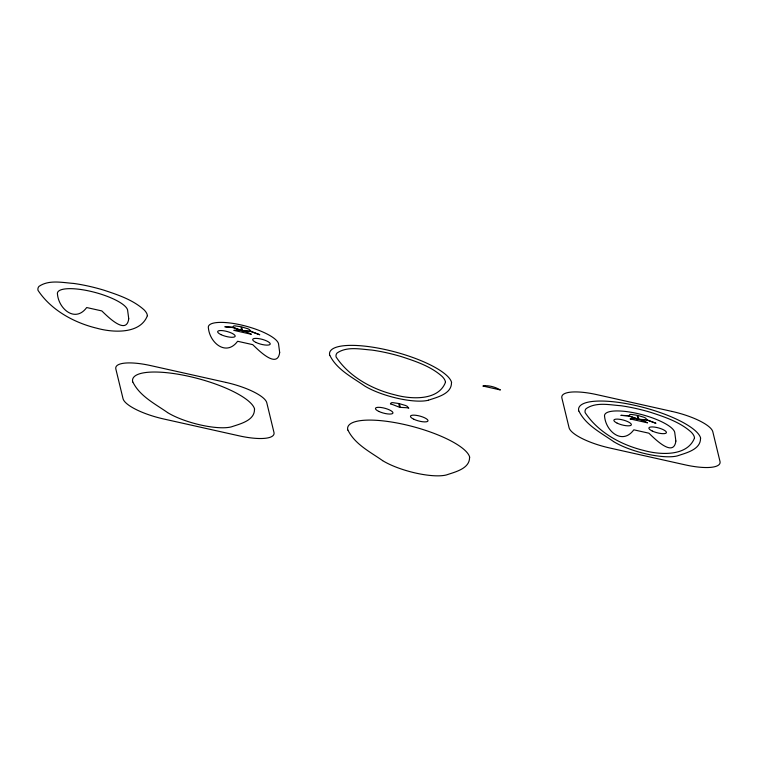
<?xml version="1.0" encoding="UTF-8"?>
<svg xmlns="http://www.w3.org/2000/svg" width="758" height="758" viewBox="0 0 758 758"><rect width="100%" height="100%" fill="white"/><g stroke="black" fill="none" stroke-linecap="round" stroke-linejoin="round"><path stroke-width="1.14" d="M428.441 400.196C436.987 397.258 451.806 393.961 451.474 382.563M242.588 330.801L250.851 331.454L259.757 334.752L250.633 331.293L242.209 330.715L232.024 327.153L224.681 326.802M638.786 419.345L647.048 420.008L655.954 423.296L646.83 419.847L638.407 419.259L628.221 415.706L620.878 415.346L629.149 416L638.028 419.183M225.704 326.84L234.023 327.702L241.83 330.63M613.582 441.573C601.179 432.865 585.792 425.21 578.894 411.035M382.629 460.627C370.226 451.92 354.839 444.273 347.941 430.099M167.556 412.56C155.144 403.853 139.756 396.197 132.858 382.023M647.209 419.923L645.608 418.113A6.168 1.706 15 0 0 643.94 417.27L637.838 415.45L638.757 419.231M251.012 331.379L249.41 329.569A6.168 1.706 15 0 0 247.752 328.726L241.641 326.897L242.56 330.678M329.853 355.379C336.751 369.553 352.138 377.209 364.551 385.907A39.994 11.095 15 0 0 428.469 400.205M637.999 419.06L637.08 415.28L631.206 414.427A6.168 1.706 15 0 0 629.794 414.579L628.932 415.839M241.802 330.516L240.883 326.736L235.018 325.874A6.168 1.706 15 0 0 233.597 326.035L232.734 327.295M700.515 438.219C700.837 449.617 686.018 452.924 677.481 455.852A39.994 11.095 15 0 1 613.554 441.573M469.562 457.273C469.884 468.681 455.065 471.978 446.528 474.906A39.994 11.095 15 0 1 382.601 460.627M254.48 409.206C254.811 420.605 239.992 423.911 231.446 426.839A39.994 11.095 15 0 1 167.527 412.56M132.716 381.994A63.113 17.5 15 0 1 189.017 376.375A63.113 17.5 15 0 1 254.622 409.244M347.799 430.061A63.113 17.5 15 0 1 404.09 424.442A63.113 17.5 15 0 1 469.704 457.311M329.711 355.35A63.113 17.5 15 0 1 386.011 349.722A63.113 17.5 15 0 1 451.616 382.591M578.752 411.007A63.113 17.5 15 0 1 635.043 405.388A63.113 17.5 15 0 1 700.657 438.257M147.374 315.726C140.258 334.363 112.904 332.686 96.91 328.242C74.104 322.766 51.061 310.126 38.033 290.38A51.847 14.374 15 0 1 39.056 286.334C49.071 279.503 62.478 282.639 73.791 283.454A58.982 16.354 15 0 1 103.837 290.162C117.954 294.824 132.754 299.723 144.029 309.795A51.847 14.374 15 0 1 147.232 314.788L147.374 315.726M445.458 382.345C438.351 400.982 410.988 399.314 395.003 394.871C372.197 389.385 349.144 376.745 336.126 356.999A51.847 14.374 15 0 1 337.139 352.963C347.155 346.122 360.562 349.258 371.884 350.073A58.982 16.354 15 0 1 401.93 356.791C416.047 361.443 430.838 366.341 442.113 376.423A51.847 14.374 15 0 1 445.316 381.407L445.458 382.345M694.499 438.001C687.383 456.638 660.029 454.971 644.044 450.527C621.238 445.041 598.185 432.401 585.167 412.665A51.847 14.374 15 0 1 586.18 408.619C596.195 401.778 609.603 404.924 620.916 405.729A58.982 16.354 15 0 1 650.961 412.447C665.079 417.108 679.879 422.007 691.154 432.079A51.847 14.374 15 0 1 694.356 437.063L694.499 438.001M128.746 318.767C126.472 335.993 106.925 315.792 101.79 310.913L86.696 307.54C75.298 323.06 58.849 309.084 57.485 294.331A36.289 10.062 15 0 1 89.861 291.157A36.289 10.062 15 0 1 127.581 310.003L128.746 318.767M279.674 352.498C277.4 369.724 257.853 349.523 252.717 344.644L237.624 341.271C226.235 356.791 209.776 342.815 208.412 328.072A36.289 10.062 15 0 1 240.798 324.888A36.289 10.062 15 0 1 278.518 343.734L279.674 352.498M675.871 441.052C673.597 458.268 654.05 438.067 648.914 433.197L633.821 429.824C622.422 445.344 605.974 431.368 604.609 416.616A36.289 10.062 15 0 1 636.995 413.432A36.289 10.062 15 0 1 674.705 432.287L675.871 441.052M390.512 403.512L390.512 404.071A9.21 2.558 15 0 1 392.72 404.611L399.58 407.283L398.67 403.502L392.796 402.65A6.168 1.715 15 0 0 391.374 402.801L390.512 403.512M236.202 330.137L233.834 330.365L251.362 334.287L248.596 332.904A9.077 2.52 15 0 0 236.202 330.137M485.243 385.794L482.874 386.03L500.394 389.944L497.636 388.56A9.077 2.52 15 0 0 485.243 385.794M632.399 418.681L630.031 418.918L647.559 422.831L644.793 421.448A9.077 2.52 15 0 0 632.399 418.681M400.849 407.416L400.338 407.453L399.419 403.673L405.53 405.492A6.168 1.706 15 0 1 407.188 406.335L408.789 408.155A9.21 2.558 15 0 0 406.62 407.719L400.849 407.416M672.213 411.48L596.745 394.615A39.065 10.83 15 0 0 561.886 398.035L569.059 427.692A39.065 10.83 15 0 0 609.659 447.978L685.128 464.844A39.065 10.83 15 0 0 719.986 461.423L712.814 431.776A39.065 10.83 15 0 0 672.213 411.48M226.178 382.468L150.719 365.602A39.065 10.83 15 0 0 115.851 369.023L123.033 398.68A39.065 10.83 15 0 0 163.633 418.966L239.102 435.831A39.065 10.83 15 0 0 273.96 432.411L266.788 402.763A39.065 10.83 15 0 0 226.178 382.468M378.782 411.404A9.077 2.52 15 0 0 392.89 413.186A9.077 2.52 15 0 0 380.886 407.472A9.077 2.52 15 0 0 378.782 411.404M413.83 419.24A9.077 2.52 15 0 0 427.938 421.022A9.077 2.52 15 0 0 415.934 415.299A9.077 2.52 15 0 0 413.83 419.24M221.004 334.638A9.077 2.52 15 0 0 235.113 336.419A9.077 2.52 15 0 0 223.098 330.696A9.077 2.52 15 0 0 221.004 334.638M256.052 342.474A9.077 2.52 15 0 0 270.161 344.246A9.077 2.52 15 0 0 258.156 338.532A9.077 2.52 15 0 0 256.052 342.474M617.202 423.182A9.077 2.52 15 0 0 631.31 424.963A9.077 2.52 15 0 0 619.295 419.25A9.077 2.52 15 0 0 617.202 423.182M652.25 431.018A9.077 2.52 15 0 0 666.358 432.799A9.077 2.52 15 0 0 654.353 427.076A9.077 2.52 15 0 0 652.25 431.018"/></g></svg>
